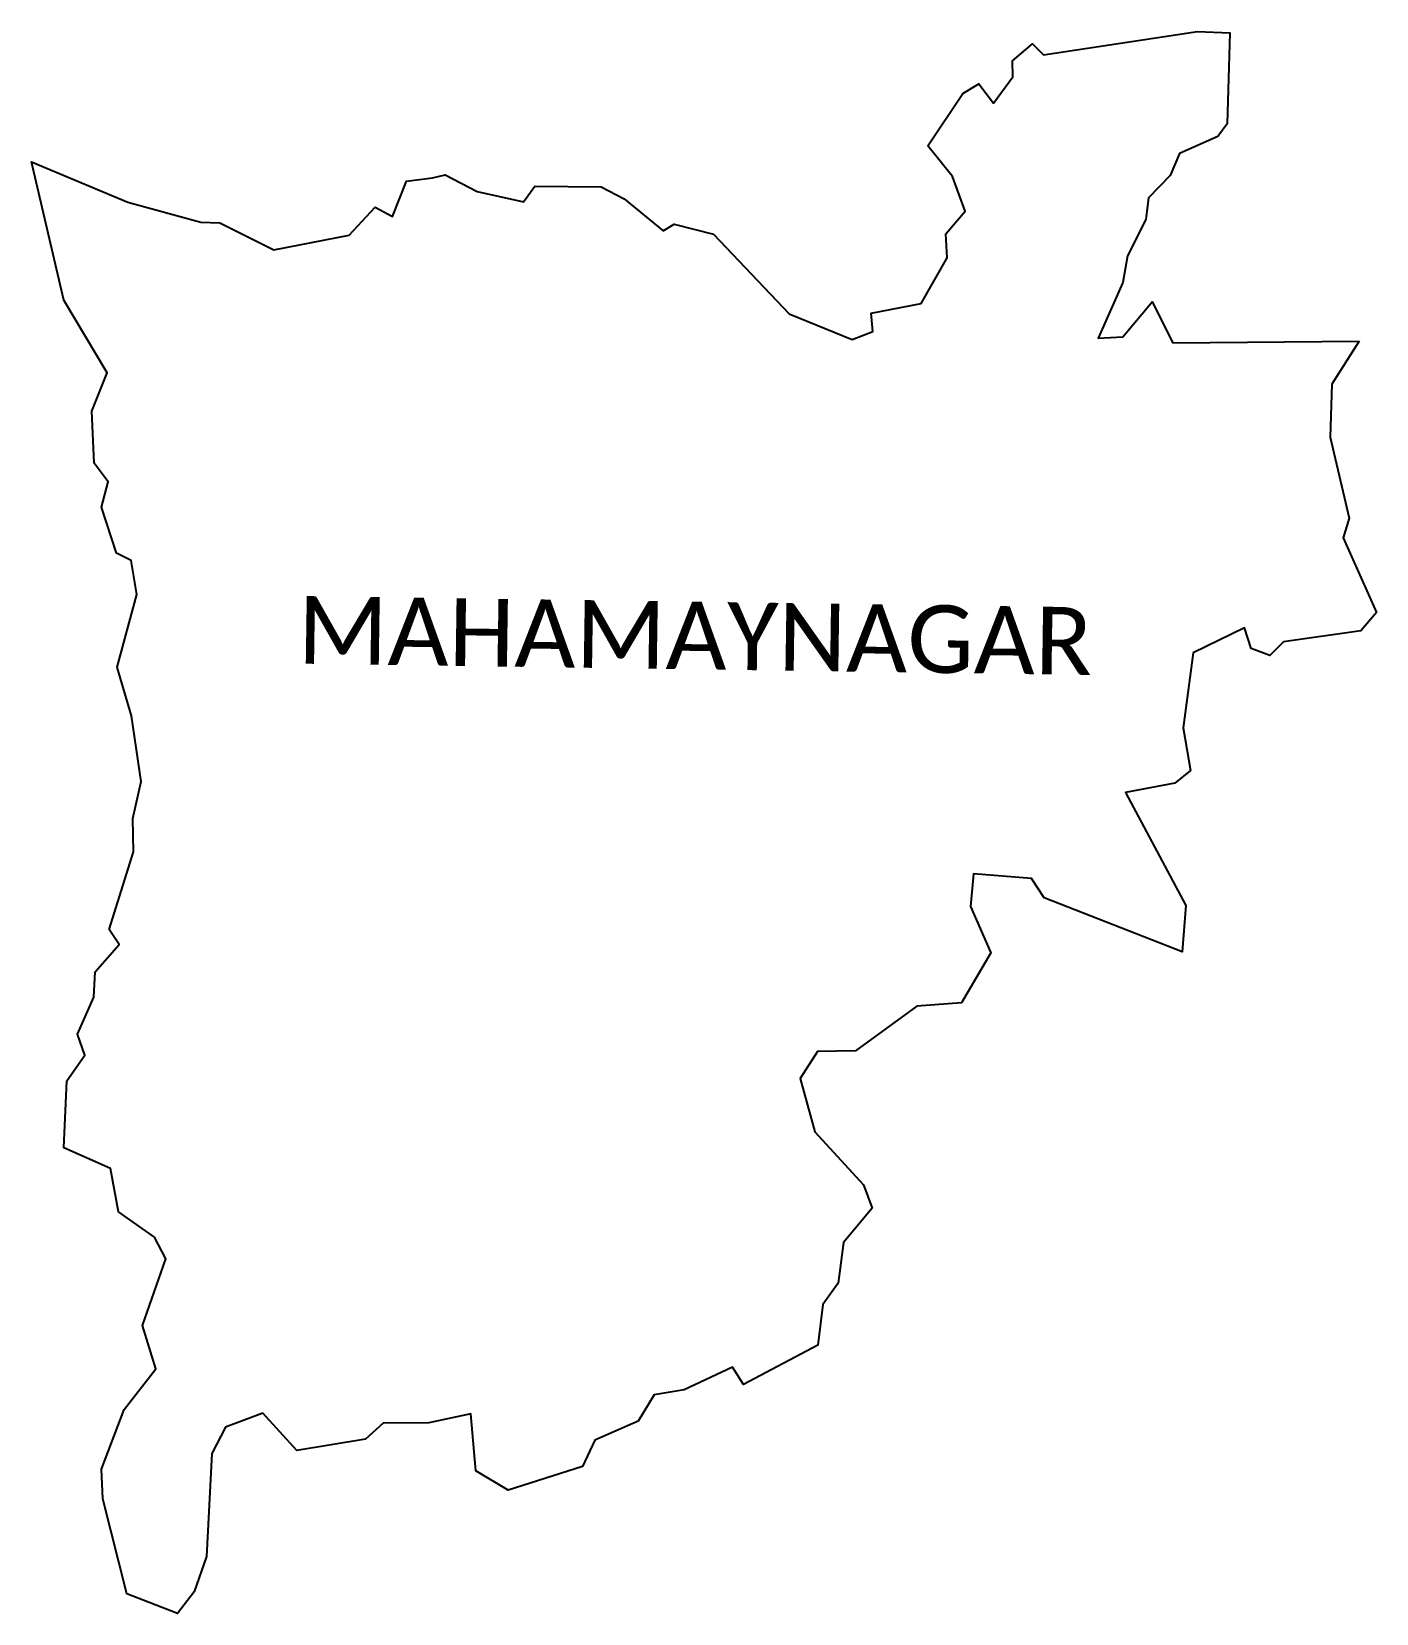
# Model space of a CAD drawing. Header units: metres. Extents: x 301348 to 303787, y 1953997 to 1956866.
import ezdxf

# ---------------------------------------------------------------- set-up
doc = ezdxf.new("R2010")
doc.units = ezdxf.units.M
doc.layers.add('ddddd', color=7, linetype='Continuous')
doc.styles.get("Standard").update_dxf_attribs({"font": 'simplex.shx'})

msp = doc.modelspace()

# ---------------------------------------------------------------- linework, layer by layer
at = {"layer": 'ddddd'}
msp.add_polyline3d([(303756.1, 1956304.4, 0), (303706.5, 1956226.8, 0), (303703.3, 1956130.7, 0), (303737.9, 1955983.8, 0), (303727.4, 1955947.7, 0), (303787.3, 1955812.4, 0), (303759.2, 1955779.4, 0), (303618.8, 1955758.9, 0), (303594.2, 1955734.4, 0), (303560.3, 1955747.3, 0), (303548.1, 1955784.8, 0), (303454.9, 1955739.1, 0), (303436.9, 1955603.4, 0), (303450.4, 1955525.6, 0), (303421.6, 1955502.8, 0), (303332.3, 1955485.7, 0), (303441.8, 1955281, 0), (303434.9, 1955196.5, 0), (303184.5, 1955295, 0), (303162, 1955330, 0), (303056.9, 1955338.5, 0), (303051.4, 1955278.8, 0), (303088.1, 1955195.2, 0), (303034.9, 1955104.5, 0), (302954.1, 1955098.1, 0), (302842.6, 1955017.4, 0), (302773.5, 1955016.2, 0), (302742.5, 1954966.9, 0), (302769, 1954869.9, 0), (302856.9, 1954774.3, 0), (302873.1, 1954731.9, 0), (302820.9, 1954669.3, 0), (302810.9, 1954595.7, 0), (302783.2, 1954557.1, 0), (302774.1, 1954483.1, 0), (302639.7, 1954412, 0), (302619.8, 1954443.1, 0), (302532.1, 1954402.1, 0), (302477.3, 1954393.2, 0), (302448.4, 1954345.1, 0), (302369.8, 1954311.1, 0), (302347.3, 1954263, 0), (302212.6, 1954219.9, 0), (302153.8, 1954255.4, 0), (302144.9, 1954358.4, 0), (302069, 1954342.2, 0), (301985.9, 1954341.5, 0), (301953.7, 1954312.8, 0), (301829, 1954292.1, 0), (301767.4, 1954359.9, 0), (301699.7, 1954334.4, 0), (301675.4, 1954286.8, 0), (301665.6, 1954099.7, 0), (301643.2, 1954035.5, 0), (301612.6, 1953996.6, 0), (301520.8, 1954032.1, 0), (301477.2, 1954204.6, 0), (301475.1, 1954258, 0), (301516.2, 1954366.7, 0), (301573.4, 1954440.4, 0), (301549.4, 1954518.7, 0), (301591.7, 1954640, 0), (301571.4, 1954679.4, 0), (301505.7, 1954724.8, 0), (301491.1, 1954803.8, 0), (301406.7, 1954841.1, 0), (301412.3, 1954962.6, 0), (301444.9, 1955009.2, 0), (301431.4, 1955047.1, 0), (301461.2, 1955114.7, 0), (301463.4, 1955160.5, 0), (301506.9, 1955210.1, 0), (301488.7, 1955237.4, 0), (301532.8, 1955378.4, 0), (301531.7, 1955438.8, 0), (301546.8, 1955505.5, 0), (301529.4, 1955625, 0), (301503.2, 1955713, 0), (301539.1, 1955845.2, 0), (301529, 1955906.8, 0), (301502.3, 1955920, 0), (301475.1, 1956003.6, 0), (301487.1, 1956049.5, 0), (301461.8, 1956083.2, 0), (301457.2, 1956177.4, 0), (301485.4, 1956246.9, 0), (301406.5, 1956378.7, 0), (301348.3, 1956630, 0), (301522.6, 1956556.7, 0), (301655.2, 1956520.7, 0), (301689.4, 1956519.3, 0), (301787.8, 1956470.3, 0), (301924, 1956497.1, 0), (301971.3, 1956547.9, 0), (302003.1, 1956530.8, 0), (302028.3, 1956595, 0), (302075.1, 1956600.7, 0), (302098.1, 1956606.4, 0), (302156.6, 1956576.4, 0), (302240.2, 1956557.4, 0), (302261.2, 1956585.9, 0), (302381.1, 1956584.7, 0), (302423.3, 1956563, 0), (302493.9, 1956505, 0), (302513.8, 1956517, 0), (302584.8, 1956498.6, 0), (302722.1, 1956354.3, 0), (302836.6, 1956307.8, 0), (302874.2, 1956322.1, 0), (302871, 1956355.7, 0), (302961.9, 1956373.2, 0), (303008.6, 1956456.1, 0), (303006.5, 1956499.4, 0), (303041.3, 1956540.2, 0), (303018.8, 1956603.4, 0), (302973.6, 1956659.2, 0), (303037.3, 1956754.1, 0), (303066.4, 1956771.3, 0), (303092.7, 1956736.4, 0), (303127.7, 1956784, 0), (303127.6, 1956813.1, 0), (303163.6, 1956843.8, 0), (303183.5, 1956824.2, 0), (303463.1, 1956866.2, 0), (303521.4, 1956863.7, 0), (303516.9, 1956698.8, 0), (303499.6, 1956675.9, 0), (303430.2, 1956645.3, 0), (303413.6, 1956605, 0), (303373.8, 1956564.4, 0), (303369.2, 1956525.5, 0), (303336.1, 1956459.6, 0), (303327.2, 1956411.3, 0), (303282.5, 1956310.2, 0), (303327.7, 1956312.6, 0), (303380.6, 1956376.1, 0), (303418, 1956301.4, 0), (303756.1, 1956304.4, 0)], close=True, dxfattribs=at)

# ---------------------------------------------------------------- texts
at = {"layer": 'ddddd', "insert": (301831.7, 1955842.4), "char_height": 122.778, "attachment_point": 1, "rotation": 359.1736}
msp.add_mtext_dynamic_manual_height_columns('{\\fCalibri|b0|i0|c0|p34;MAHAMAYNAGAR}', width=133.314, gutter_width=613.9, heights=[0], dxfattribs=at)

doc.saveas('drawing.dxf')
